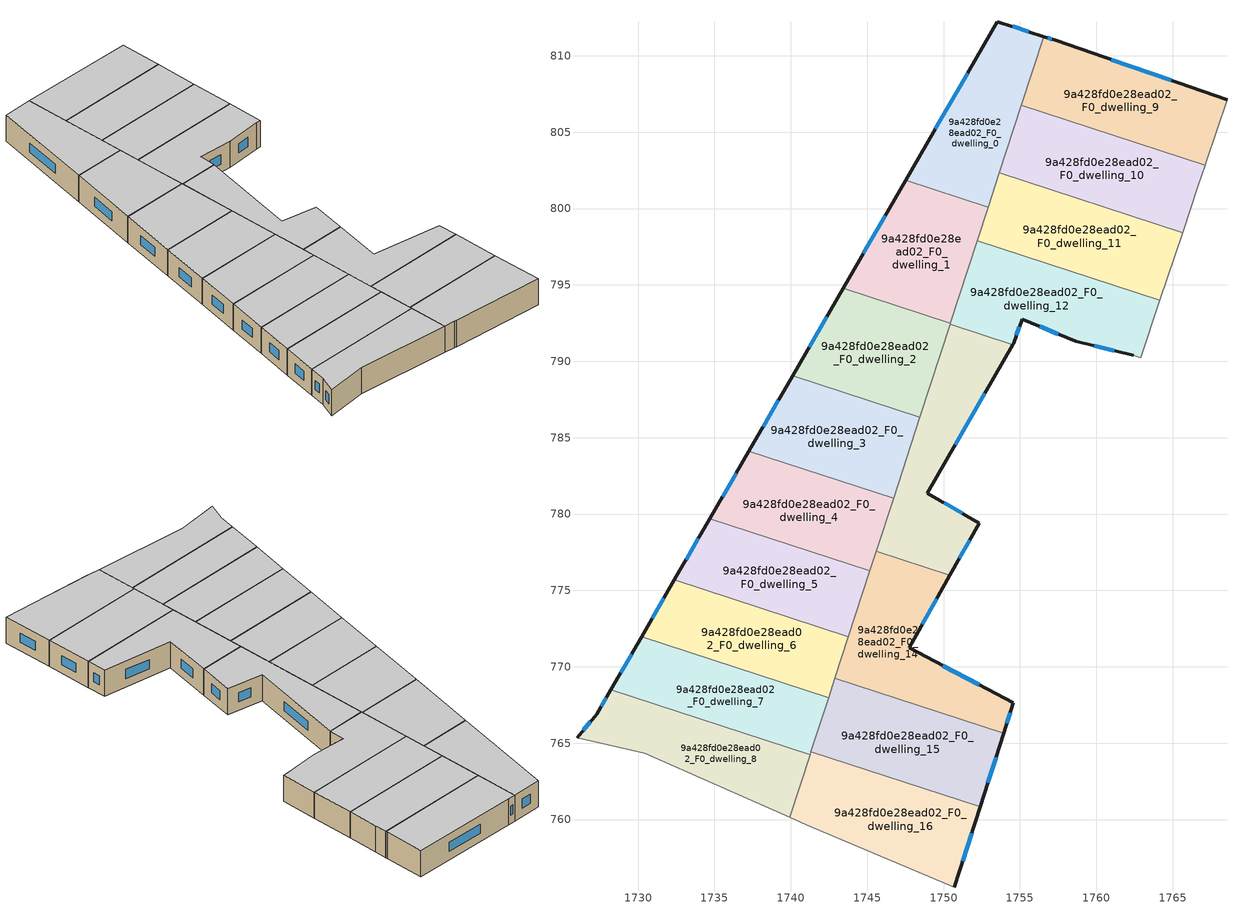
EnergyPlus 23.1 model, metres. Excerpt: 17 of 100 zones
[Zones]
9a428fd0e28ead02_F0_dwelling_0
 floor ground (EU_floor_Construction): 1756.57,811.26 1752.93,800.08 1747.51,801.84 1753.53,812.25 z0
 wall outside (EU_wall_Construction): 1756.57,811.26 1753.53,812.25 1747.51,801.84 z0:3
 wall to 9a428fd0e28ead02_F0_dwelling_1 (EU_wall_Construction): 1747.51,801.84 1752.93,800.08 z0:3
 wall to 9a428fd0e28ead02_F0_dwelling_9 (EU_wall_Construction): 1755.1,806.76 1756.57,811.26 z0:3
 wall to 9a428fd0e28ead02_F0_dwelling_10 (EU_wall_Construction): 1753.66,802.33 1755.1,806.76 z0:3
 wall to 9a428fd0e28ead02_F0_dwelling_11 (EU_wall_Construction): 1752.93,800.08 1753.66,802.33 z0:3
 window (EU_Window_Construction): 1751.57,808.87 1749.47,805.23 / 1755.58,811.58 1754.52,811.93 z0.98:2.02
 ceiling to 9a428fd0e28ead02_F1_dwelling_0 (EU_floor_Construction): 1752.93,800.08 1756.57,811.26 1753.53,812.25 1747.51,801.84 z3
9a428fd0e28ead02_F0_dwelling_1
 floor ground (EU_floor_Construction): 1752.93,800.08 1750.45,792.49 1743.43,794.78 1747.51,801.84 z0
 wall outside (EU_wall_Construction): 1747.51,801.84 1743.43,794.78 z0:3
 wall to 9a428fd0e28ead02_F0_dwelling_2 (EU_wall_Construction): 1743.43,794.78 1750.45,792.49 z0:3
 wall to 9a428fd0e28ead02_F0_dwelling_12 (EU_wall_Construction): 1750.45,792.49 1752.21,797.89 z0:3
 wall to 9a428fd0e28ead02_F0_dwelling_11 (EU_wall_Construction): 1752.21,797.89 1752.93,800.08 z0:3
 window (EU_Window_Construction): 1746.18,799.55 1744.76,797.08 z0.98:2.02
 ceiling to 9a428fd0e28ead02_F1_dwelling_1 (EU_floor_Construction): 1750.45,792.49 1752.93,800.08 1747.51,801.84 1743.43,794.78 z3
9a428fd0e28ead02_F0_dwelling_10
 floor ground (EU_floor_Construction): 1767.12,802.84 1766.68,801.53 1765.65,798.43 1753.66,802.33 1755.1,806.76 z0
 wall to 9a428fd0e28ead02_F0_dwelling_9 (EU_wall_Construction): 1767.12,802.84 1755.1,806.76 z0:3
 wall adiabatic (EU_wall_Construction): 1765.65,798.43 1766.68,801.53 1767.12,802.84 z0:3
 wall to 9a428fd0e28ead02_F0_dwelling_11 (EU_wall_Construction): 1753.66,802.33 1765.65,798.43 z0:3
 ceiling to 9a428fd0e28ead02_F1_dwelling_10 (EU_floor_Construction): 1765.65,798.43 1766.68,801.53 1767.12,802.84 1755.1,806.76 1753.66,802.33 z3
9a428fd0e28ead02_F0_dwelling_11
 floor ground (EU_floor_Construction): 1765.65,798.43 1764.17,794 1752.21,797.89 1753.66,802.33 z0
 wall adiabatic (EU_wall_Construction): 1764.17,794 1765.65,798.43 z0:3
 wall to 9a428fd0e28ead02_F0_dwelling_12 (EU_wall_Construction): 1752.21,797.89 1764.17,794 z0:3
 ceiling to 9a428fd0e28ead02_F1_dwelling_11 (EU_floor_Construction): 1764.17,794 1765.65,798.43 1753.66,802.33 1752.21,797.89 z3
9a428fd0e28ead02_F0_dwelling_12
 floor ground (EU_floor_Construction): 1764.17,794 1762.92,790.25 1762.42,790.4 1758.65,791.32 1755.15,792.76 1754.59,791.2 1754.52,791.08 1750.43,792.41 1752.21,797.89 z0
 wall outside (EU_wall_Construction): 1754.52,791.08 1754.59,791.2 1755.15,792.76 1758.65,791.32 1762.42,790.4 z0:3
 wall to 9a428fd0e28ead02_F0_dwelling_13 (EU_wall_Construction): 1750.43,792.41 1754.52,791.08 z0:3
 wall adiabatic (EU_wall_Construction): 1762.42,790.4 1762.92,790.25 1764.17,794 z0:3
 wall to 9a428fd0e28ead02_F0_dwelling_2 (EU_wall_Construction): 1750.45,792.49 1750.43,792.41 z0:3
 window (EU_Window_Construction): 1756.29,792.29 1757.51,791.79 / 1754.77,791.71 1754.97,792.25 / 1759.88,791.02 1761.19,790.7 z0.98:2.02
 ceiling to 9a428fd0e28ead02_F1_dwelling_12 (EU_floor_Construction): 1762.92,790.25 1764.17,794 1752.21,797.89 1750.43,792.41 1754.52,791.08 1754.59,791.2 1755.15,792.76 1758.65,791.32 1762.42,790.4 z3
9a428fd0e28ead02_F0_dwelling_13
 floor ground (EU_floor_Construction): 1754.52,791.08 1748.94,781.37 1752.35,779.41 1750.42,775.99 1745.59,777.56 1750.43,792.41 z0
 wall outside (EU_wall_Construction): 1750.42,775.99 1752.35,779.41 1748.94,781.37 1754.52,791.08 z0:3
 wall to 9a428fd0e28ead02_F0_dwelling_14 (EU_wall_Construction): 1745.59,777.56 1750.42,775.99 z0:3
 wall to 9a428fd0e28ead02_F0_dwelling_2 (EU_wall_Construction): 1750.43,792.41 1748.45,786.34 z0:3
 wall to 9a428fd0e28ead02_F0_dwelling_3 (EU_wall_Construction): 1748.45,786.34 1746.73,781.04 z0:3
 wall to 9a428fd0e28ead02_F0_dwelling_4 (EU_wall_Construction): 1746.73,781.04 1745.59,777.56 z0:3
 window (EU_Window_Construction): 1750.76,784.53 1752.71,787.92 / 1751.24,780.05 1750.05,780.73 / 1751.04,777.1 1751.72,778.3 z0.98:2.02
 ceiling to 9a428fd0e28ead02_F1_dwelling_13 (EU_floor_Construction): 1752.35,779.41 1748.94,781.37 1754.52,791.08 1750.43,792.41 1745.59,777.56 1750.42,775.99 z3
9a428fd0e28ead02_F0_dwelling_14
 floor ground (EU_floor_Construction): 1750.42,775.99 1747.74,771.26 1754.57,767.63 1753.94,765.64 1742.89,769.24 1745.59,777.56 z0
 wall outside (EU_wall_Construction): 1753.94,765.64 1754.57,767.63 1747.74,771.26 1750.42,775.99 z0:3
 wall to 9a428fd0e28ead02_F0_dwelling_15 (EU_wall_Construction): 1742.89,769.24 1753.94,765.64 z0:3
 wall to 9a428fd0e28ead02_F0_dwelling_5 (EU_wall_Construction): 1745.18,776.3 1743.78,771.98 z0:3
 wall to 9a428fd0e28ead02_F0_dwelling_4 (EU_wall_Construction): 1745.59,777.56 1745.18,776.3 z0:3
 wall to 9a428fd0e28ead02_F0_dwelling_6 (EU_wall_Construction): 1743.78,771.98 1742.89,769.24 z0:3
 window (EU_Window_Construction): 1748.61,772.8 1749.55,774.45 / 1752.35,768.81 1749.96,770.08 / 1754.14,766.29 1754.36,766.98 z0.98:2.02
 ceiling to 9a428fd0e28ead02_F1_dwelling_14 (EU_floor_Construction): 1753.94,765.64 1754.57,767.63 1747.74,771.26 1750.42,775.99 1745.59,777.56 1742.89,769.24 z3
9a428fd0e28ead02_F0_dwelling_15
 floor ground (EU_floor_Construction): 1753.94,765.64 1752.4,760.83 1741.32,764.44 1742.89,769.24 z0
 wall outside (EU_wall_Construction): 1752.4,760.83 1753.94,765.64 z0:3
 wall to 9a428fd0e28ead02_F0_dwelling_16 (EU_wall_Construction): 1741.32,764.44 1752.4,760.83 z0:3
 wall to 9a428fd0e28ead02_F0_dwelling_7 (EU_wall_Construction): 1742.48,767.98 1741.32,764.44 z0:3
 wall to 9a428fd0e28ead02_F0_dwelling_6 (EU_wall_Construction): 1742.89,769.24 1742.48,767.98 z0:3
 window (EU_Window_Construction): 1752.9,762.4 1753.44,764.08 z0.98:2.02
 ceiling to 9a428fd0e28ead02_F1_dwelling_15 (EU_floor_Construction): 1752.4,760.83 1753.94,765.64 1742.89,769.24 1741.32,764.44 z3
9a428fd0e28ead02_F0_dwelling_16
 floor ground (EU_floor_Construction): 1752.4,760.83 1750.71,755.55 1741.25,759.56 1741.02,759.67 1739.93,760.15 1741.32,764.44 z0
 wall outside (EU_wall_Construction): 1750.71,755.55 1752.4,760.83 z0:3
 wall adiabatic (EU_wall_Construction): 1739.93,760.15 1741.02,759.67 1741.25,759.56 1750.71,755.55 z0:3
 wall to 9a428fd0e28ead02_F0_dwelling_8 (EU_wall_Construction): 1741.26,764.25 1739.93,760.15 z0:3
 wall to 9a428fd0e28ead02_F0_dwelling_7 (EU_wall_Construction): 1741.32,764.44 1741.26,764.25 z0:3
 window (EU_Window_Construction): 1751.26,757.27 1751.85,759.11 z0.98:2.02
 ceiling to 9a428fd0e28ead02_F1_dwelling_16 (EU_floor_Construction): 1750.71,755.55 1752.4,760.83 1741.32,764.44 1739.93,760.15 1741.02,759.67 1741.25,759.56 z3
9a428fd0e28ead02_F0_dwelling_2
 floor ground (EU_floor_Construction): 1750.45,792.49 1748.45,786.34 1740.12,789.06 1743.43,794.78 z0
 wall outside (EU_wall_Construction): 1743.43,794.78 1740.12,789.06 z0:3
 wall to 9a428fd0e28ead02_F0_dwelling_3 (EU_wall_Construction): 1740.12,789.06 1748.45,786.34 z0:3
 window (EU_Window_Construction): 1742.35,792.92 1741.19,790.92 z0.98:2.02
 ceiling to 9a428fd0e28ead02_F1_dwelling_2 (EU_floor_Construction): 1748.45,786.34 1750.45,792.49 1743.43,794.78 1740.12,789.06 z3
9a428fd0e28ead02_F0_dwelling_3
 floor ground (EU_floor_Construction): 1748.45,786.34 1746.73,781.04 1737.26,784.12 1740.12,789.06 z0
 wall outside (EU_wall_Construction): 1740.12,789.06 1737.26,784.12 z0:3
 wall to 9a428fd0e28ead02_F0_dwelling_4 (EU_wall_Construction): 1737.26,784.12 1746.73,781.04 z0:3
 window (EU_Window_Construction): 1739.19,787.45 1738.19,785.72 z0.98:2.02
 ceiling to 9a428fd0e28ead02_F1_dwelling_3 (EU_floor_Construction): 1746.73,781.04 1748.45,786.34 1740.12,789.06 1737.26,784.12 z3
9a428fd0e28ead02_F0_dwelling_4
 floor ground (EU_floor_Construction): 1746.73,781.04 1745.18,776.3 1734.71,779.71 1737.26,784.12 z0
 wall outside (EU_wall_Construction): 1737.26,784.12 1734.71,779.71 z0:3
 wall to 9a428fd0e28ead02_F0_dwelling_5 (EU_wall_Construction): 1734.71,779.71 1745.18,776.3 z0:3
 window (EU_Window_Construction): 1736.43,782.68 1735.54,781.14 z0.98:2.02
 ceiling to 9a428fd0e28ead02_F1_dwelling_4 (EU_floor_Construction): 1745.18,776.3 1746.73,781.04 1737.26,784.12 1734.71,779.71 z3
9a428fd0e28ead02_F0_dwelling_5
 floor ground (EU_floor_Construction): 1745.18,776.3 1743.78,771.98 1732.38,775.69 1734.71,779.71 z0
 wall outside (EU_wall_Construction): 1734.71,779.71 1732.38,775.69 z0:3
 wall to 9a428fd0e28ead02_F0_dwelling_6 (EU_wall_Construction): 1732.38,775.69 1743.78,771.98 z0:3
 window (EU_Window_Construction): 1733.95,778.4 1733.14,777 z0.98:2.02
 ceiling to 9a428fd0e28ead02_F1_dwelling_5 (EU_floor_Construction): 1743.78,771.98 1745.18,776.3 1734.71,779.71 1732.38,775.69 z3
9a428fd0e28ead02_F0_dwelling_6
 floor ground (EU_floor_Construction): 1743.78,771.98 1742.48,767.98 1730.23,771.97 1732.38,775.69 z0
 wall outside (EU_wall_Construction): 1732.38,775.69 1730.23,771.97 z0:3
 wall to 9a428fd0e28ead02_F0_dwelling_7 (EU_wall_Construction): 1730.23,771.97 1742.48,767.98 z0:3
 window (EU_Window_Construction): 1731.68,774.48 1730.93,773.18 z0.98:2.02
 ceiling to 9a428fd0e28ead02_F1_dwelling_6 (EU_floor_Construction): 1742.48,767.98 1743.78,771.98 1732.38,775.69 1730.23,771.97 z3
9a428fd0e28ead02_F0_dwelling_7
 floor ground (EU_floor_Construction): 1742.48,767.98 1741.26,764.25 1728.22,768.49 1730.23,771.97 z0
 wall outside (EU_wall_Construction): 1730.23,771.97 1728.22,768.49 z0:3
 wall to 9a428fd0e28ead02_F0_dwelling_8 (EU_wall_Construction): 1728.22,768.49 1741.26,764.25 z0:3
 window (EU_Window_Construction): 1729.58,770.84 1728.87,769.62 z0.98:2.02
 ceiling to 9a428fd0e28ead02_F1_dwelling_7 (EU_floor_Construction): 1741.26,764.25 1742.48,767.98 1730.23,771.97 1728.22,768.49 z3
9a428fd0e28ead02_F0_dwelling_8
 floor ground (EU_floor_Construction): 1741.26,764.25 1739.93,760.15 1730.44,764.35 1726,765.35 1727.3,766.9 1728.22,768.49 z0
 wall outside (EU_wall_Construction): 1728.22,768.49 1727.3,766.9 1726,765.35 z0:3
 wall adiabatic (EU_wall_Construction): 1726,765.35 1730.44,764.35 1739.93,760.15 z0:3
 window (EU_Window_Construction): 1726.88,766.4 1726.42,765.85 / 1727.92,767.97 1727.6,767.42 z0.98:2.02
 ceiling to 9a428fd0e28ead02_F1_dwelling_8 (EU_floor_Construction): 1739.93,760.15 1741.26,764.25 1728.22,768.49 1727.3,766.9 1726,765.35 1730.44,764.35 z3
9a428fd0e28ead02_F0_dwelling_9
 floor ground (EU_floor_Construction): 1768.56,807.14 1767.2,803.07 1767.12,802.84 1755.1,806.76 1756.57,811.26 1757.35,811.01 z0
 wall outside (EU_wall_Construction): 1768.56,807.14 1757.35,811.01 1756.57,811.26 z0:3
 wall adiabatic (EU_wall_Construction): 1767.12,802.84 1767.2,803.07 1768.56,807.14 z0:3
 window (EU_Window_Construction): 1757.1,811.09 1756.82,811.18 / 1764.91,808.4 1761,809.75 z0.98:2.02
 ceiling to 9a428fd0e28ead02_F1_dwelling_9 (EU_floor_Construction): 1767.2,803.07 1768.56,807.14 1757.35,811.01 1756.57,811.26 1755.1,806.76 1767.12,802.84 z3
[Building]
EU S2 Campaign: North Axis=0; Terrain=City; Solar Distribution=FullExterior
[Site:Location]
Bologna: Latitude=44.5; Longitude=11.25; Time Zone=1; Elevation=37
[SizingPeriod:WeatherFileDays]
AnnualSizingPeriod: Begin Month=1; Begin Day of Month=1; End Month=12; End Day of Month=31; Day of Week for Start Day=Monday; Use Weather File Daylight Saving Period=No; Use Weather File Rain and Snow Indicators=No
[MATERIAL]
EU_InternalMass_Material: Roughness=MediumRough; Thickness=0.1; Conductivity=1; Density=1800; Specific Heat=900; Thermal Absorptance=0.9; Solar Absorptance=0.7; Visible Absorptance=0.7
[MATERIAL:NOMASS] Roughness=MediumRough; Thermal Absorptance=0.9; Solar Absorptance=0.7; Visible Absorptance=0.7
Name | Thermal Resistance
EU_wall_NoMass | 0.905828
EU_floor_NoMass | 0.67114
[WINDOWMATERIAL:SIMPLEGLAZINGSYSTEM]
EU_Window_SimpleGlazing: UFactor=4.52486; Solar Heat Gain Coefficient=0.85; Visible Transmittance=0.85
[CONSTRUCTION]
EU_wall_Construction: EU_wall_NoMass
EU_floor_Construction: EU_floor_NoMass
EU_Window_Construction: EU_Window_SimpleGlazing
EU_InternalMass_Construction: EU_InternalMass_Material
[ZONE] Type=1; Multiplier=1; Ceiling Height=autocalculate; Floor Area=autocalculate; Part of Total Floor Area=Yes
Name | Volume
9a428fd0e28ead02_F0_dwelling_0 | 156.719
9a428fd0e28ead02_F0_dwelling_1 | 156.71
9a428fd0e28ead02_F0_dwelling_10 | 176.281
9a428fd0e28ead02_F0_dwelling_11 | 176.317
9a428fd0e28ead02_F0_dwelling_12 | 176.311
9a428fd0e28ead02_F0_dwelling_13 | 176.298
9a428fd0e28ead02_F0_dwelling_14 | 176.315
9a428fd0e28ead02_F0_dwelling_15 | 176.3
9a428fd0e28ead02_F0_dwelling_16 | 176.301
9a428fd0e28ead02_F0_dwelling_2 | 156.723
9a428fd0e28ead02_F0_dwelling_3 | 156.702
9a428fd0e28ead02_F0_dwelling_4 | 156.743
9a428fd0e28ead02_F0_dwelling_5 | 156.701
9a428fd0e28ead02_F0_dwelling_6 | 156.718
9a428fd0e28ead02_F0_dwelling_7 | 156.734
9a428fd0e28ead02_F0_dwelling_8 | 156.705
9a428fd0e28ead02_F0_dwelling_9 | 176.318
[INTERNALMASS] Construction=EU_InternalMass_Construction
Name | Zone or ZoneList | Surface Area
9a428fd0e28ead02_F0_dwelling_0_EU_InternalMass | 9a428fd0e28ead02_F0_dwelling_0 | 52.24
9a428fd0e28ead02_F0_dwelling_1_EU_InternalMass | 9a428fd0e28ead02_F0_dwelling_1 | 52.2369
9a428fd0e28ead02_F0_dwelling_2_EU_InternalMass | 9a428fd0e28ead02_F0_dwelling_2 | 52.2413
9a428fd0e28ead02_F0_dwelling_3_EU_InternalMass | 9a428fd0e28ead02_F0_dwelling_3 | 52.2343
9a428fd0e28ead02_F0_dwelling_4_EU_InternalMass | 9a428fd0e28ead02_F0_dwelling_4 | 52.2473
9a428fd0e28ead02_F0_dwelling_5_EU_InternalMass | 9a428fd0e28ead02_F0_dwelling_5 | 52.2339
9a428fd0e28ead02_F0_dwelling_6_EU_InternalMass | 9a428fd0e28ead02_F0_dwelling_6 | 52.2393
9a428fd0e28ead02_F0_dwelling_7_EU_InternalMass | 9a428fd0e28ead02_F0_dwelling_7 | 52.2448
9a428fd0e28ead02_F0_dwelling_8_EU_InternalMass | 9a428fd0e28ead02_F0_dwelling_8 | 52.2352
9a428fd0e28ead02_F0_dwelling_9_EU_InternalMass | 9a428fd0e28ead02_F0_dwelling_9 | 58.7722
9a428fd0e28ead02_F0_dwelling_10_EU_InternalMass | 9a428fd0e28ead02_F0_dwelling_10 | 58.7602
9a428fd0e28ead02_F0_dwelling_11_EU_InternalMass | 9a428fd0e28ead02_F0_dwelling_11 | 58.7724
9a428fd0e28ead02_F0_dwelling_12_EU_InternalMass | 9a428fd0e28ead02_F0_dwelling_12 | 58.7703
9a428fd0e28ead02_F0_dwelling_13_EU_InternalMass | 9a428fd0e28ead02_F0_dwelling_13 | 58.7664
9a428fd0e28ead02_F0_dwelling_14_EU_InternalMass | 9a428fd0e28ead02_F0_dwelling_14 | 58.7717
9a428fd0e28ead02_F0_dwelling_15_EU_InternalMass | 9a428fd0e28ead02_F0_dwelling_15 | 58.7665
9a428fd0e28ead02_F0_dwelling_16_EU_InternalMass | 9a428fd0e28ead02_F0_dwelling_16 | 58.7671
[OTHEREQUIPMENT] Fuel Type=Electricity; Design Level Calculation Method=Watts/Area; Power per Zone Floor Area=1; Fraction Latent=0; Fraction Radiant=0; Fraction Lost=0; Carbon Dioxide Generation Rate=0; EndUse Subcategory=EU_Step8_InternalGains
Name | Zone or ZoneList or Space or SpaceList | Schedule
EU_Step8_InternalGain_9a428fd0e28ead02_F0_dwelling_0_f000 | 9a428fd0e28ead02_F0_dwelling_0 | EU_Step8_GainSchedule_9a428fd0e28ead02_F0_dwelling_0_f000
EU_Step8_InternalGain_9a428fd0e28ead02_F0_dwelling_1_f000 | 9a428fd0e28ead02_F0_dwelling_1 | EU_Step8_GainSchedule_9a428fd0e28ead02_F0_dwelling_1_f000
EU_Step8_InternalGain_9a428fd0e28ead02_F0_dwelling_2_f000 | 9a428fd0e28ead02_F0_dwelling_2 | EU_Step8_GainSchedule_9a428fd0e28ead02_F0_dwelling_2_f000
EU_Step8_InternalGain_9a428fd0e28ead02_F0_dwelling_3_f000 | 9a428fd0e28ead02_F0_dwelling_3 | EU_Step8_GainSchedule_9a428fd0e28ead02_F0_dwelling_3_f000
EU_Step8_InternalGain_9a428fd0e28ead02_F0_dwelling_4_f000 | 9a428fd0e28ead02_F0_dwelling_4 | EU_Step8_GainSchedule_9a428fd0e28ead02_F0_dwelling_4_f000
EU_Step8_InternalGain_9a428fd0e28ead02_F0_dwelling_5_f000 | 9a428fd0e28ead02_F0_dwelling_5 | EU_Step8_GainSchedule_9a428fd0e28ead02_F0_dwelling_5_f000
EU_Step8_InternalGain_9a428fd0e28ead02_F0_dwelling_6_f000 | 9a428fd0e28ead02_F0_dwelling_6 | EU_Step8_GainSchedule_9a428fd0e28ead02_F0_dwelling_6_f000
EU_Step8_InternalGain_9a428fd0e28ead02_F0_dwelling_7_f000 | 9a428fd0e28ead02_F0_dwelling_7 | EU_Step8_GainSchedule_9a428fd0e28ead02_F0_dwelling_7_f000
EU_Step8_InternalGain_9a428fd0e28ead02_F0_dwelling_8_f000 | 9a428fd0e28ead02_F0_dwelling_8 | EU_Step8_GainSchedule_9a428fd0e28ead02_F0_dwelling_8_f000
EU_Step8_InternalGain_9a428fd0e28ead02_F0_dwelling_9_f000 | 9a428fd0e28ead02_F0_dwelling_9 | EU_Step8_GainSchedule_9a428fd0e28ead02_F0_dwelling_9_f000
EU_Step8_InternalGain_9a428fd0e28ead02_F0_dwelling_10_f000 | 9a428fd0e28ead02_F0_dwelling_10 | EU_Step8_GainSchedule_9a428fd0e28ead02_F0_dwelling_10_f000
EU_Step8_InternalGain_9a428fd0e28ead02_F0_dwelling_11_f000 | 9a428fd0e28ead02_F0_dwelling_11 | EU_Step8_GainSchedule_9a428fd0e28ead02_F0_dwelling_11_f000
EU_Step8_InternalGain_9a428fd0e28ead02_F0_dwelling_12_f000 | 9a428fd0e28ead02_F0_dwelling_12 | EU_Step8_GainSchedule_9a428fd0e28ead02_F0_dwelling_12_f000
EU_Step8_InternalGain_9a428fd0e28ead02_F0_dwelling_13_f000 | 9a428fd0e28ead02_F0_dwelling_13 | EU_Step8_GainSchedule_9a428fd0e28ead02_F0_dwelling_13_f000
EU_Step8_InternalGain_9a428fd0e28ead02_F0_dwelling_14_f000 | 9a428fd0e28ead02_F0_dwelling_14 | EU_Step8_GainSchedule_9a428fd0e28ead02_F0_dwelling_14_f000
EU_Step8_InternalGain_9a428fd0e28ead02_F0_dwelling_15_f000 | 9a428fd0e28ead02_F0_dwelling_15 | EU_Step8_GainSchedule_9a428fd0e28ead02_F0_dwelling_15_f000
EU_Step8_InternalGain_9a428fd0e28ead02_F0_dwelling_16_f000 | 9a428fd0e28ead02_F0_dwelling_16 | EU_Step8_GainSchedule_9a428fd0e28ead02_F0_dwelling_16_f000
[ZONEVENTILATION:DESIGNFLOWRATE] Schedule=EU_AlwaysOn; Design Flow Rate Calculation Method=AirChanges/Hour; Air Changes per Hour=0.73129; Ventilation Type=Natural; Fan Pressure Rise=0; Fan Total Efficiency=1; Constant Term Coefficient=1; Temperature Term Coefficient=0; Velocity Term Coefficient=0; Velocity Squared Term Coefficient=0; Minimum Indoor Temperature=-100; Maximum Indoor Temperature=100; Delta Temperature=-100; Minimum Outdoor Temperature=-100; Maximum Outdoor Temperature=100; Maximum Wind Speed=40
Name | Zone or ZoneList or Space or SpaceList
EU_ConstantAir_9a428fd0e28ead02_F0_dwelling_0 | 9a428fd0e28ead02_F0_dwelling_0
EU_ConstantAir_9a428fd0e28ead02_F0_dwelling_1 | 9a428fd0e28ead02_F0_dwelling_1
EU_ConstantAir_9a428fd0e28ead02_F0_dwelling_2 | 9a428fd0e28ead02_F0_dwelling_2
EU_ConstantAir_9a428fd0e28ead02_F0_dwelling_3 | 9a428fd0e28ead02_F0_dwelling_3
EU_ConstantAir_9a428fd0e28ead02_F0_dwelling_4 | 9a428fd0e28ead02_F0_dwelling_4
EU_ConstantAir_9a428fd0e28ead02_F0_dwelling_5 | 9a428fd0e28ead02_F0_dwelling_5
EU_ConstantAir_9a428fd0e28ead02_F0_dwelling_6 | 9a428fd0e28ead02_F0_dwelling_6
EU_ConstantAir_9a428fd0e28ead02_F0_dwelling_7 | 9a428fd0e28ead02_F0_dwelling_7
EU_ConstantAir_9a428fd0e28ead02_F0_dwelling_8 | 9a428fd0e28ead02_F0_dwelling_8
EU_ConstantAir_9a428fd0e28ead02_F0_dwelling_9 | 9a428fd0e28ead02_F0_dwelling_9
EU_ConstantAir_9a428fd0e28ead02_F0_dwelling_10 | 9a428fd0e28ead02_F0_dwelling_10
EU_ConstantAir_9a428fd0e28ead02_F0_dwelling_11 | 9a428fd0e28ead02_F0_dwelling_11
EU_ConstantAir_9a428fd0e28ead02_F0_dwelling_12 | 9a428fd0e28ead02_F0_dwelling_12
EU_ConstantAir_9a428fd0e28ead02_F0_dwelling_13 | 9a428fd0e28ead02_F0_dwelling_13
EU_ConstantAir_9a428fd0e28ead02_F0_dwelling_14 | 9a428fd0e28ead02_F0_dwelling_14
EU_ConstantAir_9a428fd0e28ead02_F0_dwelling_15 | 9a428fd0e28ead02_F0_dwelling_15
EU_ConstantAir_9a428fd0e28ead02_F0_dwelling_16 | 9a428fd0e28ead02_F0_dwelling_16
[HVACTEMPLATE:THERMOSTAT] Constant Heating Setpoint=20; Constant Cooling Setpoint=50
EU_HeatOnly_9a428fd0e28ead02_F0_dwelling_0; EU_HeatOnly_9a428fd0e28ead02_F0_dwelling_1; EU_HeatOnly_9a428fd0e28ead02_F0_dwelling_2; EU_HeatOnly_9a428fd0e28ead02_F0_dwelling_3; EU_HeatOnly_9a428fd0e28ead02_F0_dwelling_4; EU_HeatOnly_9a428fd0e28ead02_F0_dwelling_5; EU_HeatOnly_9a428fd0e28ead02_F0_dwelling_6; EU_HeatOnly_9a428fd0e28ead02_F0_dwelling_7; EU_HeatOnly_9a428fd0e28ead02_F0_dwelling_8; EU_HeatOnly_9a428fd0e28ead02_F0_dwelling_9; EU_HeatOnly_9a428fd0e28ead02_F0_dwelling_10; EU_HeatOnly_9a428fd0e28ead02_F0_dwelling_11; EU_HeatOnly_9a428fd0e28ead02_F0_dwelling_12; EU_HeatOnly_9a428fd0e28ead02_F0_dwelling_13; EU_HeatOnly_9a428fd0e28ead02_F0_dwelling_14; EU_HeatOnly_9a428fd0e28ead02_F0_dwelling_15; EU_HeatOnly_9a428fd0e28ead02_F0_dwelling_16; EU_HeatOnly_9a428fd0e28ead02_F1_dwelling_0; EU_HeatOnly_9a428fd0e28ead02_F1_dwelling_1; EU_HeatOnly_9a428fd0e28ead02_F1_dwelling_2; EU_HeatOnly_9a428fd0e28ead02_F1_dwelling_3; EU_HeatOnly_9a428fd0e28ead02_F1_dwelling_4; EU_HeatOnly_9a428fd0e28ead02_F1_dwelling_5; EU_HeatOnly_9a428fd0e28ead02_F1_dwelling_6; EU_HeatOnly_9a428fd0e28ead02_F1_dwelling_7; EU_HeatOnly_9a428fd0e28ead02_F1_dwelling_8; EU_HeatOnly_9a428fd0e28ead02_F1_dwelling_9; EU_HeatOnly_9a428fd0e28ead02_F1_dwelling_10; EU_HeatOnly_9a428fd0e28ead02_F1_dwelling_11; EU_HeatOnly_9a428fd0e28ead02_F1_dwelling_12; EU_HeatOnly_9a428fd0e28ead02_F1_dwelling_13; EU_HeatOnly_9a428fd0e28ead02_F1_dwelling_14; EU_HeatOnly_9a428fd0e28ead02_F1_dwelling_15; EU_HeatOnly_9a428fd0e28ead02_F1_dwelling_16; EU_HeatOnly_9a428fd0e28ead02_F2_dwelling_0; EU_HeatOnly_9a428fd0e28ead02_F2_dwelling_1; EU_HeatOnly_9a428fd0e28ead02_F2_dwelling_2; EU_HeatOnly_9a428fd0e28ead02_F2_dwelling_3; EU_HeatOnly_9a428fd0e28ead02_F2_dwelling_4; EU_HeatOnly_9a428fd0e28ead02_F2_dwelling_5; EU_HeatOnly_9a428fd0e28ead02_F2_dwelling_6; EU_HeatOnly_9a428fd0e28ead02_F2_dwelling_7; EU_HeatOnly_9a428fd0e28ead02_F2_dwelling_8; EU_HeatOnly_9a428fd0e28ead02_F2_dwelling_9; EU_HeatOnly_9a428fd0e28ead02_F2_dwelling_10; EU_HeatOnly_9a428fd0e28ead02_F2_dwelling_11; EU_HeatOnly_9a428fd0e28ead02_F2_dwelling_12; EU_HeatOnly_9a428fd0e28ead02_F2_dwelling_13; EU_HeatOnly_9a428fd0e28ead02_F2_dwelling_14; EU_HeatOnly_9a428fd0e28ead02_F2_dwelling_15; EU_HeatOnly_9a428fd0e28ead02_F2_dwelling_16; EU_HeatOnly_9a428fd0e28ead02_F3_dwelling_0; EU_HeatOnly_9a428fd0e28ead02_F3_dwelling_1; EU_HeatOnly_9a428fd0e28ead02_F3_dwelling_2; EU_HeatOnly_9a428fd0e28ead02_F3_dwelling_3; EU_HeatOnly_9a428fd0e28ead02_F3_dwelling_4; EU_HeatOnly_9a428fd0e28ead02_F3_dwelling_5; EU_HeatOnly_9a428fd0e28ead02_F3_dwelling_6; EU_HeatOnly_9a428fd0e28ead02_F3_dwelling_7; EU_HeatOnly_9a428fd0e28ead02_F3_dwelling_8; EU_HeatOnly_9a428fd0e28ead02_F3_dwelling_9; EU_HeatOnly_9a428fd0e28ead02_F3_dwelling_10; EU_HeatOnly_9a428fd0e28ead02_F3_dwelling_11; EU_HeatOnly_9a428fd0e28ead02_F3_dwelling_12; EU_HeatOnly_9a428fd0e28ead02_F3_dwelling_13; EU_HeatOnly_9a428fd0e28ead02_F3_dwelling_14; EU_HeatOnly_9a428fd0e28ead02_F3_dwelling_15; EU_HeatOnly_9a428fd0e28ead02_F3_dwelling_16; EU_HeatOnly_9a428fd0e28ead02_F4_dwelling_0; EU_HeatOnly_9a428fd0e28ead02_F4_dwelling_1; EU_HeatOnly_9a428fd0e28ead02_F4_dwelling_2; EU_HeatOnly_9a428fd0e28ead02_F4_dwelling_3; EU_HeatOnly_9a428fd0e28ead02_F4_dwelling_4; EU_HeatOnly_9a428fd0e28ead02_F4_dwelling_5; EU_HeatOnly_9a428fd0e28ead02_F4_dwelling_6; EU_HeatOnly_9a428fd0e28ead02_F4_dwelling_7; EU_HeatOnly_9a428fd0e28ead02_F4_dwelling_8; EU_HeatOnly_9a428fd0e28ead02_F4_dwelling_9; EU_HeatOnly_9a428fd0e28ead02_F4_dwelling_10; EU_HeatOnly_9a428fd0e28ead02_F4_dwelling_11; EU_HeatOnly_9a428fd0e28ead02_F4_dwelling_12; EU_HeatOnly_9a428fd0e28ead02_F4_dwelling_13; EU_HeatOnly_9a428fd0e28ead02_F4_dwelling_14; EU_HeatOnly_9a428fd0e28ead02_F4_dwelling_15; EU_HeatOnly_9a428fd0e28ead02_F5_dwelling_0; EU_HeatOnly_9a428fd0e28ead02_F5_dwelling_1; EU_HeatOnly_9a428fd0e28ead02_F5_dwelling_2; EU_HeatOnly_9a428fd0e28ead02_F5_dwelling_3; EU_HeatOnly_9a428fd0e28ead02_F5_dwelling_4; EU_HeatOnly_9a428fd0e28ead02_F5_dwelling_5; EU_HeatOnly_9a428fd0e28ead02_F5_dwelling_6; EU_HeatOnly_9a428fd0e28ead02_F5_dwelling_7; EU_HeatOnly_9a428fd0e28ead02_F5_dwelling_8; EU_HeatOnly_9a428fd0e28ead02_F5_dwelling_9; EU_HeatOnly_9a428fd0e28ead02_F5_dwelling_10; EU_HeatOnly_9a428fd0e28ead02_F5_dwelling_11; EU_HeatOnly_9a428fd0e28ead02_F5_dwelling_12; EU_HeatOnly_9a428fd0e28ead02_F5_dwelling_13; EU_HeatOnly_9a428fd0e28ead02_F5_dwelling_14; EU_HeatOnly_9a428fd0e28ead02_F5_dwelling_15
[HVACTEMPLATE:ZONE:IDEALLOADSAIRSYSTEM] System Availability Schedule=EU_AlwaysOn; Maximum Heating Supply Air Temperature=50; Minimum Cooling Supply Air Temperature=13; Maximum Heating Supply Air Humidity Ratio=0.0156; Minimum Cooling Supply Air Humidity Ratio=0.0077; Heating Limit=NoLimit; Cooling Limit=NoLimit; Heating Availability Schedule=EU_AlwaysOn; Cooling Availability Schedule=EU_CoolingOff; Dehumidification Control Type=ConstantSensibleHeatRatio; Cooling Sensible Heat Ratio=0.7; Dehumidification Setpoint=60; Humidification Control Type=None; Humidification Setpoint=30; Outdoor Air Method=None; Outdoor Air Flow Rate per Person=0.00944; Outdoor Air Flow Rate per Zone Floor Area=0; Outdoor Air Flow Rate per Zone=0; Demand Controlled Ventilation Type=None; Outdoor Air Economizer Type=NoEconomizer; Heat Recovery Type=None; Sensible Heat Recovery Effectiveness=0.7; Latent Heat Recovery Effectiveness=0.65
Name | Template Thermostat
9a428fd0e28ead02_F0_dwelling_0 | EU_HeatOnly_9a428fd0e28ead02_F0_dwelling_0
9a428fd0e28ead02_F0_dwelling_1 | EU_HeatOnly_9a428fd0e28ead02_F0_dwelling_1
9a428fd0e28ead02_F0_dwelling_2 | EU_HeatOnly_9a428fd0e28ead02_F0_dwelling_2
9a428fd0e28ead02_F0_dwelling_3 | EU_HeatOnly_9a428fd0e28ead02_F0_dwelling_3
9a428fd0e28ead02_F0_dwelling_4 | EU_HeatOnly_9a428fd0e28ead02_F0_dwelling_4
9a428fd0e28ead02_F0_dwelling_5 | EU_HeatOnly_9a428fd0e28ead02_F0_dwelling_5
9a428fd0e28ead02_F0_dwelling_6 | EU_HeatOnly_9a428fd0e28ead02_F0_dwelling_6
9a428fd0e28ead02_F0_dwelling_7 | EU_HeatOnly_9a428fd0e28ead02_F0_dwelling_7
9a428fd0e28ead02_F0_dwelling_8 | EU_HeatOnly_9a428fd0e28ead02_F0_dwelling_8
9a428fd0e28ead02_F0_dwelling_9 | EU_HeatOnly_9a428fd0e28ead02_F0_dwelling_9
9a428fd0e28ead02_F0_dwelling_10 | EU_HeatOnly_9a428fd0e28ead02_F0_dwelling_10
9a428fd0e28ead02_F0_dwelling_11 | EU_HeatOnly_9a428fd0e28ead02_F0_dwelling_11
9a428fd0e28ead02_F0_dwelling_12 | EU_HeatOnly_9a428fd0e28ead02_F0_dwelling_12
9a428fd0e28ead02_F0_dwelling_13 | EU_HeatOnly_9a428fd0e28ead02_F0_dwelling_13
9a428fd0e28ead02_F0_dwelling_14 | EU_HeatOnly_9a428fd0e28ead02_F0_dwelling_14
9a428fd0e28ead02_F0_dwelling_15 | EU_HeatOnly_9a428fd0e28ead02_F0_dwelling_15
9a428fd0e28ead02_F0_dwelling_16 | EU_HeatOnly_9a428fd0e28ead02_F0_dwelling_16
[SIZING:ZONE] Zone Cooling Design Supply Air Temperature Input Method=SupplyAirTemperature; Zone Cooling Design Supply Air Temperature=13; Zone Heating Design Supply Air Temperature Input Method=SupplyAirTemperature; Zone Heating Design Supply Air Temperature=50; Zone Cooling Design Supply Air Humidity Ratio=0.008; Zone Heating Design Supply Air Humidity Ratio=0.008; Cooling Design Air Flow Method=DesignDay; Cooling Design Air Flow Rate=0; Cooling Minimum Air Flow per Zone Floor Area=0.000762; Cooling Minimum Air Flow=0; Cooling Minimum Air Flow Fraction=0.2; Heating Design Air Flow Method=DesignDay; Heating Design Air Flow Rate=0; Heating Maximum Air Flow per Zone Floor Area=0.002032; Heating Maximum Air Flow=0.141576; Heating Maximum Air Flow Fraction=0.3; Account for Dedicated Outdoor Air System=No; Dedicated Outdoor Air System Control Strategy=NeutralSupplyAir; Dedicated Outdoor Air Low Setpoint Temperature for Design=autosize; Dedicated Outdoor Air High Setpoint Temperature for Design=autosize; Zone Load Sizing Method=Sensible Load Only No Latent Load; Zone Latent Cooling Design Supply Air Humidity Ratio Input Method=HumidityRatioDifference; Zone Cooling Design Supply Air Humidity Ratio Difference=0.005; Zone Latent Heating Design Supply Air Humidity Ratio Input Method=HumidityRatioDifference; Zone Humidification Design Supply Air Humidity Ratio Difference=0.005
9a428fd0e28ead02_F0_dwelling_0; 9a428fd0e28ead02_F0_dwelling_1; 9a428fd0e28ead02_F0_dwelling_2; 9a428fd0e28ead02_F0_dwelling_3; 9a428fd0e28ead02_F0_dwelling_4; 9a428fd0e28ead02_F0_dwelling_5; 9a428fd0e28ead02_F0_dwelling_6; 9a428fd0e28ead02_F0_dwelling_7; 9a428fd0e28ead02_F0_dwelling_8; 9a428fd0e28ead02_F0_dwelling_9; 9a428fd0e28ead02_F0_dwelling_10; 9a428fd0e28ead02_F0_dwelling_11; 9a428fd0e28ead02_F0_dwelling_12; 9a428fd0e28ead02_F0_dwelling_13; 9a428fd0e28ead02_F0_dwelling_14; 9a428fd0e28ead02_F0_dwelling_15; 9a428fd0e28ead02_F0_dwelling_16
[SCHEDULE:CONSTANT]
Name | Hourly Value
EU_AlwaysOn | 1
EU_CoolingOff | 0
[SCHEDULE:FILE] Column Number=1; Rows to Skip at Top=0; Number of Hours of Data=8760; Column Separator=Comma; Interpolate to Timestep=No; Minutes per Item=60; Adjust Schedule for Daylight Savings=Yes
Name | File
EU_Step8_GainSchedule_9a428fd0e28ead02_F0_dwelling_0_f000 | ../../schedules/9a428fd0e28ead02/9a428fd0e28ead02_F0_dwelling_0_f000_gain.csv
EU_Step8_GainSchedule_9a428fd0e28ead02_F0_dwelling_1_f000 | ../../schedules/9a428fd0e28ead02/9a428fd0e28ead02_F0_dwelling_1_f000_gain.csv
EU_Step8_GainSchedule_9a428fd0e28ead02_F0_dwelling_2_f000 | ../../schedules/9a428fd0e28ead02/9a428fd0e28ead02_F0_dwelling_2_f000_gain.csv
EU_Step8_GainSchedule_9a428fd0e28ead02_F0_dwelling_3_f000 | ../../schedules/9a428fd0e28ead02/9a428fd0e28ead02_F0_dwelling_3_f000_gain.csv
EU_Step8_GainSchedule_9a428fd0e28ead02_F0_dwelling_4_f000 | ../../schedules/9a428fd0e28ead02/9a428fd0e28ead02_F0_dwelling_4_f000_gain.csv
EU_Step8_GainSchedule_9a428fd0e28ead02_F0_dwelling_5_f000 | ../../schedules/9a428fd0e28ead02/9a428fd0e28ead02_F0_dwelling_5_f000_gain.csv
EU_Step8_GainSchedule_9a428fd0e28ead02_F0_dwelling_6_f000 | ../../schedules/9a428fd0e28ead02/9a428fd0e28ead02_F0_dwelling_6_f000_gain.csv
EU_Step8_GainSchedule_9a428fd0e28ead02_F0_dwelling_7_f000 | ../../schedules/9a428fd0e28ead02/9a428fd0e28ead02_F0_dwelling_7_f000_gain.csv
EU_Step8_GainSchedule_9a428fd0e28ead02_F0_dwelling_8_f000 | ../../schedules/9a428fd0e28ead02/9a428fd0e28ead02_F0_dwelling_8_f000_gain.csv
EU_Step8_GainSchedule_9a428fd0e28ead02_F0_dwelling_9_f000 | ../../schedules/9a428fd0e28ead02/9a428fd0e28ead02_F0_dwelling_9_f000_gain.csv
EU_Step8_GainSchedule_9a428fd0e28ead02_F0_dwelling_10_f000 | ../../schedules/9a428fd0e28ead02/9a428fd0e28ead02_F0_dwelling_10_f000_gain.csv
EU_Step8_GainSchedule_9a428fd0e28ead02_F0_dwelling_11_f000 | ../../schedules/9a428fd0e28ead02/9a428fd0e28ead02_F0_dwelling_11_f000_gain.csv
EU_Step8_GainSchedule_9a428fd0e28ead02_F0_dwelling_12_f000 | ../../schedules/9a428fd0e28ead02/9a428fd0e28ead02_F0_dwelling_12_f000_gain.csv
EU_Step8_GainSchedule_9a428fd0e28ead02_F0_dwelling_13_f000 | ../../schedules/9a428fd0e28ead02/9a428fd0e28ead02_F0_dwelling_13_f000_gain.csv
EU_Step8_GainSchedule_9a428fd0e28ead02_F0_dwelling_14_f000 | ../../schedules/9a428fd0e28ead02/9a428fd0e28ead02_F0_dwelling_14_f000_gain.csv
EU_Step8_GainSchedule_9a428fd0e28ead02_F0_dwelling_15_f000 | ../../schedules/9a428fd0e28ead02/9a428fd0e28ead02_F0_dwelling_15_f000_gain.csv
EU_Step8_GainSchedule_9a428fd0e28ead02_F0_dwelling_16_f000 | ../../schedules/9a428fd0e28ead02/9a428fd0e28ead02_F0_dwelling_16_f000_gain.csv
